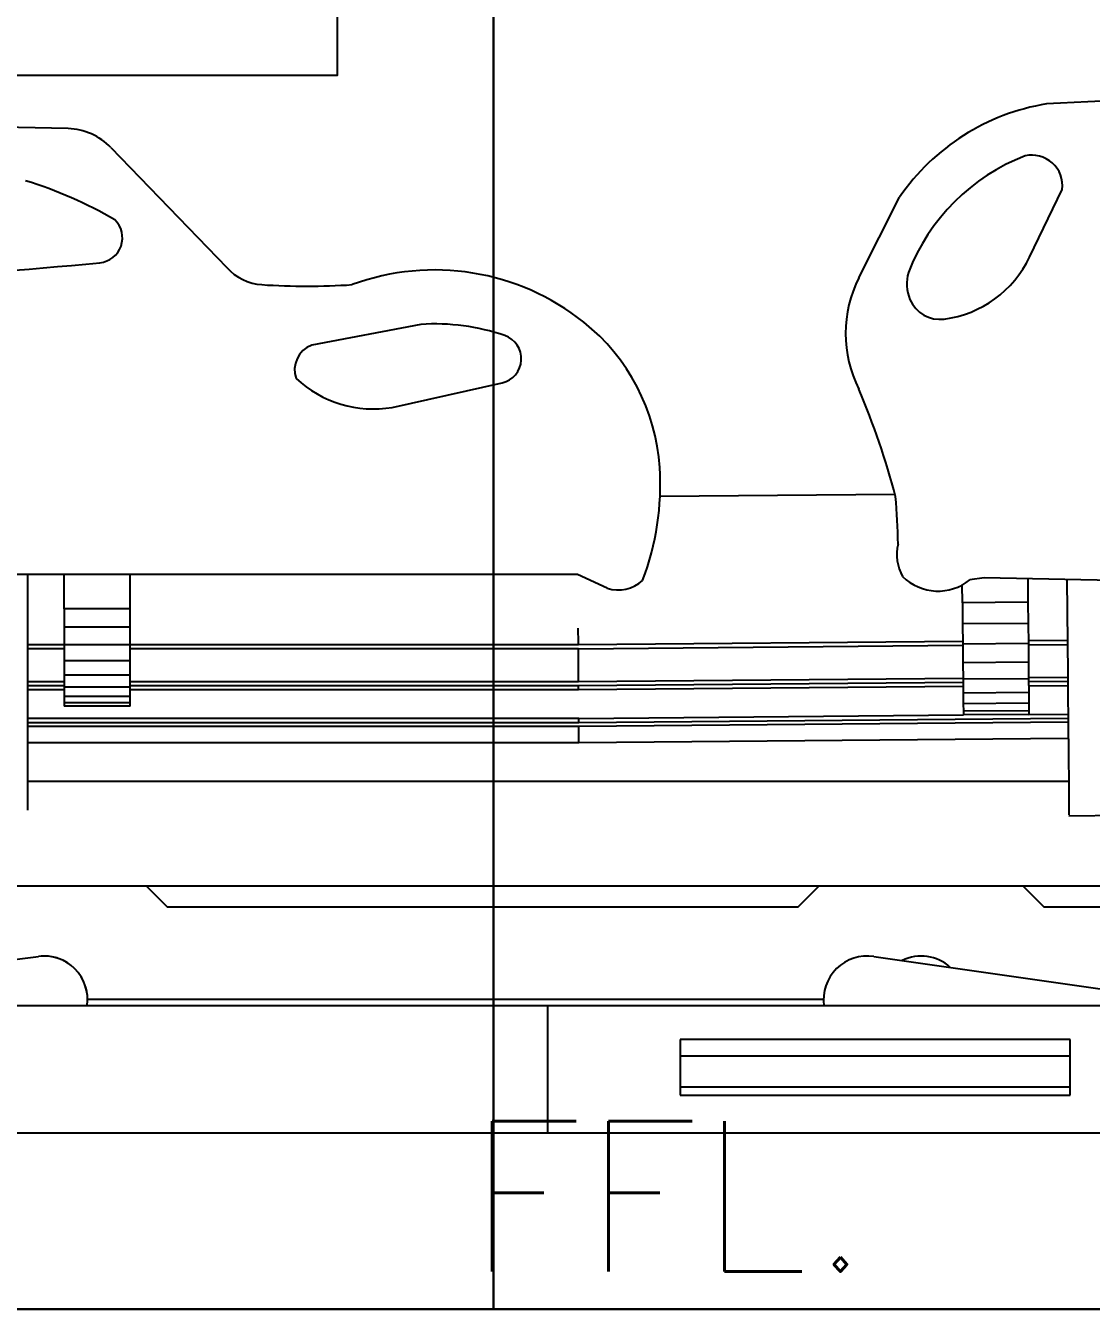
# Model space of a CAD drawing. Header units: millimetres. Extents: x 3552052 to 4144896, y -707811 to -630695.
# Drawn here: x 3656375 to 3657084, y -700186 to -699333 of the extents above; entities that cross this region are included whole.
import ezdxf

# ---------------------------------------------------------------- set-up
doc = ezdxf.new("R2010")
doc.units = ezdxf.units.MM
doc.header["$LTSCALE"] = 6
doc.header["$MEASUREMENT"] = 0
for name, color, linetype, lineweight in [('ELE-SOCKET NMBERING', 7, 'CONTINUOUS', 9), ('EQP', 6, 'CONTINUOUS', 0), ('MEP_HVAC_RA_DUCT', 1, 'CONTINUOUS', 0), ('SECTION', 251, 'CONTINUOUS', 0)]:
    doc.layers.add(name, color=color, linetype=linetype, lineweight=lineweight)
doc.styles.add('Annotation', font='tahoma.ttf')

msp = doc.modelspace()

# ---------------------------------------------------------------- linework, layer by layer
at = {"layer": 'EQP', "lineweight": -3}
for p, q in [((3656431.93, -699413.56), (3656509.01, -699493.38)), ((3657042.63, -699486.37), (3657064.33, -699441.43)), ((3656929.15, -699500.09), (3656956.2, -699446.63)), ((3656637.95, -699531.15), (3656565.44, -699544.98)), ((3656618.99, -699586.34), (3656692.06, -699569.92)), ((3656796.95, -699645.29), (3656953.01, -699643.93)), ((3656742.1, -699697.39), (3656054.53, -699697.39)), ((3656376.77, -699760.21), (3656376.77, -699697.39)), ((3656400.76, -699720.18), (3656400.76, -699697.39)), ((3656444.77, -699720.18), (3656444.77, -699697.39)), ((3656761.91, -699706.45), (3656742.1, -699697.39)), ((3656997.99, -699716.19), (3656997.88, -699704.05)), ((3657012.45, -699699.49), (3657002.97, -699700.83)), ((3657041.42, -699700.16), (3657041.56, -699715.81)), ((3657067.4, -699700.76), (3657067.95, -699763.36)), ((3657041.56, -699715.81), (3656997.99, -699716.19)), ((3656997.99, -699716.19), (3656998.11, -699730.26)), ((3657041.56, -699715.81), (3657041.68, -699729.88)), ((3656444.77, -699720.18), (3656400.76, -699720.18)), ((3656400.76, -699720.18), (3656400.76, -699732.38)), ((3656444.77, -699732.38), (3656444.77, -699720.18)), ((3656400.76, -699732.38), (3656400.76, -699744.02)), ((3656444.77, -699732.38), (3656400.76, -699732.38)), ((3656444.77, -699744.02), (3656444.77, -699732.38)), ((3657041.68, -699729.88), (3656998.11, -699730.26)), ((3656998.11, -699730.26), (3656998.23, -699743.7)), ((3657041.68, -699729.88), (3657041.8, -699743.32)), ((3656742.68, -699743.95), (3656998.21, -699741.72)), ((3657041.78, -699741.34), (3657067.75, -699741.11)), ((3656376.77, -699743.95), (3656400.76, -699743.95)), ((3656400.76, -699746.67), (3656376.77, -699746.67)), ((3656400.76, -699744.02), (3656400.76, -699754.75)), ((3656444.77, -699744.02), (3656400.76, -699744.02)), ((3656444.77, -699743.95), (3656742.68, -699743.95)), ((3656444.77, -699754.75), (3656444.77, -699744.02)), ((3656742.69, -699746.67), (3656444.77, -699746.67)), ((3656742.69, -699746.67), (3656998.23, -699744.44)), ((3656742.79, -699768.46), (3656742.69, -699746.67)), ((3657041.8, -699743.32), (3656998.23, -699743.7)), ((3656998.23, -699743.7), (3656998.33, -699756.08)), ((3657041.8, -699743.32), (3657041.9, -699755.7)), ((3657041.8, -699744.06), (3657067.78, -699743.83)), ((3656400.76, -699754.75), (3656400.76, -699764.24)), ((3656444.77, -699754.75), (3656400.76, -699754.75)), ((3656444.77, -699764.24), (3656444.77, -699754.75)), ((3657041.9, -699755.7), (3656998.33, -699756.08)), ((3656998.33, -699756.08), (3656998.43, -699767.03)), ((3657041.9, -699755.7), (3657042, -699766.65)), ((3656376.77, -699772.07), (3656376.77, -699760.21)), ((3656400.76, -699764.24), (3656400.76, -699772.2)), ((3656444.77, -699764.24), (3656400.76, -699764.24)), ((3656444.77, -699772.2), (3656444.77, -699764.24)), ((3656742.79, -699768.46), (3656998.42, -699766.22)), ((3657042, -699766.65), (3656998.43, -699767.03)), ((3656998.43, -699767.03), (3656998.51, -699776.21)), ((3657041.99, -699765.84), (3657067.97, -699765.62)), ((3657042, -699766.65), (3657042.08, -699775.83)), ((3657067.95, -699763.36), (3657068.05, -699775.23)), ((3656376.77, -699768.46), (3656400.76, -699768.46)), ((3656376.77, -699771.18), (3656400.76, -699771.18)), ((3656376.77, -699834.35), (3656376.77, -699772.07)), ((3656376.77, -699773.9), (3656400.76, -699773.9)), ((3656400.76, -699772.2), (3656400.76, -699778.4)), ((3656444.77, -699772.2), (3656400.76, -699772.2)), ((3656444.77, -699768.46), (3656742.79, -699768.46)), ((3656444.77, -699771.18), (3656742.8, -699771.18)), ((3656444.77, -699778.4), (3656444.77, -699772.2)), ((3656444.77, -699773.9), (3656742.81, -699773.9)), ((3656742.8, -699771.18), (3656998.45, -699768.95)), ((3656742.81, -699773.9), (3656742.8, -699771.18)), ((3656742.81, -699773.9), (3656998.47, -699771.67)), ((3657042.08, -699775.83), (3656998.51, -699776.21)), ((3657042.02, -699768.57), (3657067.99, -699768.34)), ((3657042.04, -699771.29), (3657068.02, -699771.06)), ((3657042.08, -699775.83), (3657042.14, -699782.98)), ((3657068.05, -699775.23), (3657068.6, -699837.5)), ((3656400.76, -699778.4), (3656400.76, -699782.63)), ((3656444.77, -699778.4), (3656400.76, -699778.4)), ((3656400.76, -699782.63), (3656400.76, -699784.79)), ((3656444.77, -699782.63), (3656400.76, -699782.63)), ((3656444.77, -699782.63), (3656444.77, -699778.4)), ((3656444.77, -699784.79), (3656444.77, -699782.63)), ((3656998.51, -699776.21), (3656998.57, -699783.36)), ((3657042.14, -699782.98), (3656998.57, -699783.36)), ((3656998.57, -699783.36), (3656998.62, -699788.25)), ((3657042.14, -699782.98), (3657042.19, -699787.87)), ((3656742.89, -699792.97), (3656376.77, -699792.97)), ((3656444.77, -699784.79), (3656400.76, -699784.79)), ((3656742.89, -699792.97), (3656998.64, -699790.73)), ((3656742.9, -699795.69), (3656742.89, -699792.97)), ((3656742.9, -699795.69), (3657068.21, -699792.85)), ((3657042.19, -699787.87), (3656998.62, -699788.25)), ((3656998.62, -699788.25), (3656998.64, -699790.73)), ((3657042.21, -699790.35), (3656998.64, -699790.73)), ((3657042.19, -699787.87), (3657042.21, -699790.35)), ((3657042.21, -699790.35), (3657068.18, -699790.13)), ((3656376.77, -699795.69), (3656742.9, -699795.69)), ((3656742.92, -699798.41), (3656376.77, -699798.41)), ((3657068.23, -699795.57), (3656742.92, -699798.41)), ((3656742.96, -699809.3), (3656742.92, -699798.41)), ((3656742.96, -699809.3), (3656376.77, -699809.3)), ((3657068.33, -699806.47), (3656742.96, -699809.3)), ((3656376.77, -699841.54), (3656376.77, -699834.35)), ((3657068.57, -699834.9), (3656376.77, -699834.9)), ((3656376.77, -699852), (3656376.77, -699841.54)), ((3657068.6, -699837.5), (3657068.66, -699844.69)), ((3656376.77, -699854.04), (3656376.77, -699852)), ((3657068.66, -699844.69), (3657068.75, -699855.16)), ((3657068.75, -699855.16), (3657068.77, -699857.19)), ((3657145.06, -699857.22), (3657068.77, -699857.89)), ((3655906.92, -699904.26), (3657375.86, -699904.26)), ((3656455.28, -699904.26), (3656469.26, -699918.23)), ((3656888.7, -699918.23), (3656902.68, -699904.26)), ((3657038.21, -699904.26), (3657052.19, -699918.23)), ((3656469.26, -699918.23), (3656888.7, -699918.23)), ((3657052.19, -699918.23), (3657284.89, -699918.23)), ((3656053.87, -699994.25), (3656383.77, -699951.22)), ((3656939.11, -699951.32), (3657167.22, -699983.95)), ((3656905.9, -699979.93), (3656416.47, -699979.93)), ((3656722.41, -699983.95), (3656275.01, -699983.95)), ((3657192.87, -699983.95), (3656722.41, -699983.95)), ((3656722.41, -700068.49), (3656722.41, -699983.95)), ((3656810.38, -700006.49), (3656810.38, -700017.38)), ((3657069.6, -700006.49), (3656810.38, -700006.49)), ((3657069.6, -700017.38), (3657069.6, -700006.49)), ((3656810.38, -700017.38), (3656810.38, -700038.06)), ((3657069.6, -700017.38), (3656810.38, -700017.38)), ((3657069.6, -700038.06), (3657069.6, -700017.38)), ((3656810.38, -700038.06), (3656810.38, -700043.5)), ((3657069.6, -700038.06), (3656810.38, -700038.06)), ((3657069.6, -700043.5), (3657069.6, -700038.06)), ((3656810.38, -700043.5), (3657069.6, -700043.5)), ((3656324.03, -700068.49), (3656722.41, -700068.49)), ((3656722.41, -700068.49), (3657192.87, -700068.49))]:
    msp.add_line(p, q, dxfattribs=at)
for centre, radius, start, end in [((3657181.91, -701670.7), 2289.66, 85.86189, 93.20451), ((3657077.45, -699529.71), 146.98, 99.21261, 145.58129), ((3656228.22, -706066.01), 6667.28, 88.493657, 91.514561), ((3656402.4, -699442.07), 41.04, 44, 88.49366), ((3657088.23, -699545.24), 135.14, 111.09706, 158.90294), ((3657044.14, -699438.98), 20.33, 353.06602, 102.96551), ((3656292.15, -699706.31), 283.06, 59.80636, 72.92289), ((3656422.99, -699473.6), 16.6, 275.58197, 46.0592), ((3656080.52, -695969.43), 3537.47, 270.68166, 275.58197), ((3656534.71, -699470.21), 34.6, 222.04157, 266.075), ((3656976.28, -699454.68), 73.54, 277.53265, 334.46735), ((3656647.08, -699654.09), 159.11, 51.43856, 110.1595), ((3657002.34, -699537.12), 82.02, 153.1637, 206.8363), ((3656986.81, -699504.37), 25.86, 162.5154, 203.32065), ((3656562.29, -699068.13), 437.63, 266.075, 273.925), ((3656983.06, -699505.99), 21.78, 203.32065, 277.53265), ((3656647.4, -699672.92), 142.08, 70.93379, 93.81182), ((3656662.26, -699635.05), 134.76, 3.76063, 51.43856), ((3656571.45, -699561.33), 17.43, 110.19515, 199.59393), ((3656688.49, -699554.03), 16.29, 282.66134, 70.93379), ((3656606.69, -699511.07), 76.26, 227.3656, 279.28491), ((3656445.96, -699778.81), 524.74, 14.70983, 22.95641), ((3656620.03, -699637.82), 177.08, 338.99844, 3.76063), ((3656598.3, -699680.01), 356.87, 0.46166, 5.53834), ((3656984.66, -699683.95), 30.28, 166.9903, 209.16459), ((3656981.78, -699674.93), 33.47, 225.26808, 309.28678), ((3656769.2, -699683.77), 23.83, 252.16941, 312.66455), ((3655895.52, -751627.17), 51939.69, 88.389278, 88.767792), ((3656387.51, -699979.93), 28.95, 352.43116, 97.43116), ((3656387.51, -699979.93), 28.95, 86.19952, 93.73174), ((3656387.51, -699979.93), 28.95, 71.19952, 78.73174), ((3656387.51, -699979.93), 28.95, 56.19952, 63.73174), ((3656934.61, -699979.93), 28.96, 81.07737, 188.01994), ((3656970.44, -699979.93), 28.95, 47.89742, 115.68196), ((3656387.51, -699979.93), 28.95, 41.19952, 48.73174), ((3656387.51, -699979.93), 28.95, 26.19952, 33.73174), ((3656387.51, -699979.93), 28.95, 11.19952, 18.73174), ((3656387.51, -699979.93), 28.95, 0, 3.73174)]:
    msp.add_arc(centre, radius, start, end, dxfattribs=at)
msp.add_open_spline([(3656742.68, -699743.95), (3656742.68, -699743.95), (3656742.67, -699742.93), (3656742.66, -699738.75), (3656742.64, -699734.95), (3656742.63, -699733.05)], degree=3, dxfattribs=at)
at = {"layer": 'MEP_HVAC_RA_DUCT', "color": 7, "lineweight": 30}
msp.add_line((3656686.24, -697545.74), (3656686.24, -700185.74), dxfattribs=at)
msp.add_lwpolyline([(3657782.24, -700185.74), (3651602.24, -700185.74)], dxfattribs=at)
at = {"layer": 'SECTION', "color": 5, "lineweight": -3, "ltscale": 500}
msp.add_lwpolyline([(3655022.24, -697565.74), (3656582.24, -697565.74), (3656582.24, -699365.74), (3655022.24, -699365.74)], close=True, dxfattribs=at)

# ---------------------------------------------------------------- texts
at = {"layer": 'ELE-SOCKET NMBERING', "color": 0, "lineweight": -3, "insert": (3656668.31, -700060.69), "char_height": 100.0037, "width": 2358.6019, "attachment_point": 1, "style": 'Annotation'}
msp.add_mtext('{\\Fromans|c0;FFL.}', dxfattribs=at)

doc.saveas('drawing.dxf')
